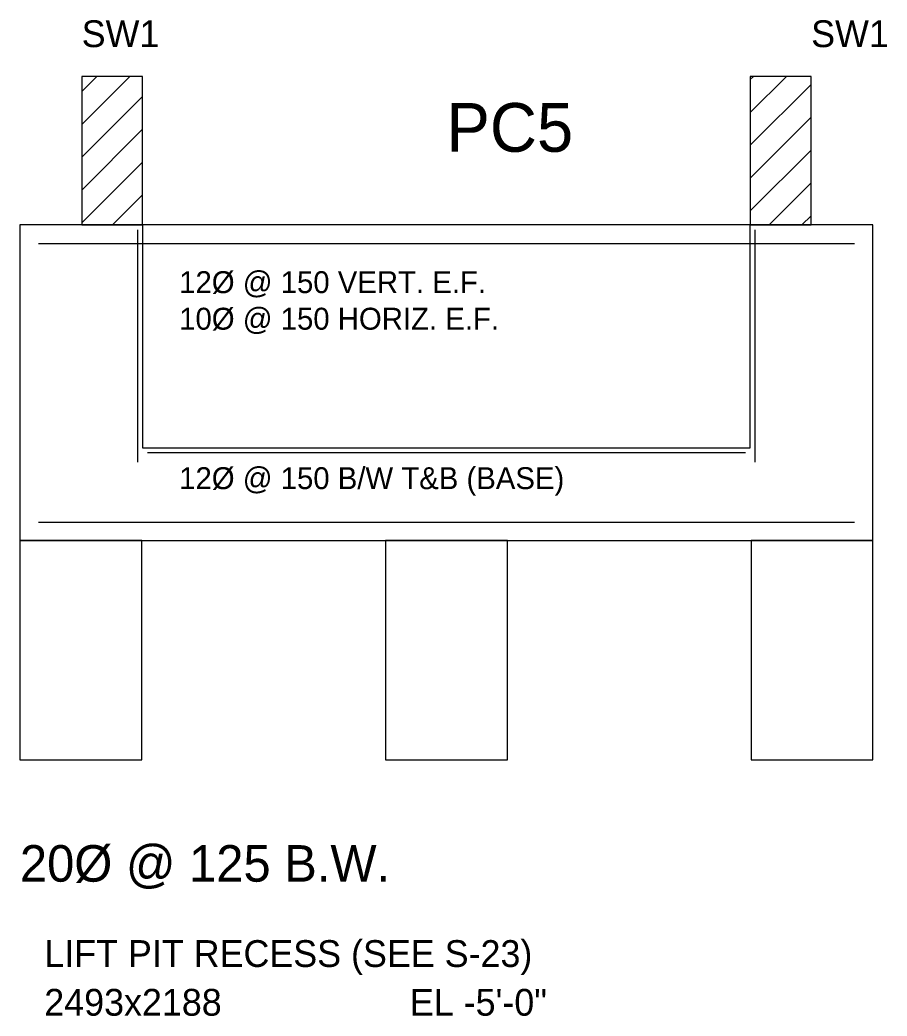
# Model space of a CAD drawing. Extents: x -3200 to 1422622, y -1410602 to 19050.
# Drawn here: x 1198250 to 1201808, y -203247 to -199159 of the extents above; entities that cross this region are included whole.
import ezdxf

# ---------------------------------------------------------------- set-up
doc = ezdxf.new("R2010")
doc.units = 0
for name, color, linetype, lineweight, plot in [('Foundation', 3, 'Continuous', 0, False), ('Hatch', 9, 'Continuous', 0, False), ('Rod-1', 6, 'Continuous', 0, False), ('Rod-2', 2, 'Continuous', 0, False), ('Text-1', 7, 'Continuous', 0, False), ('Text-2', 7, 'Continuous', 0, False), ('Wall', 1, 'Continuous', 0, False)]:
    doc.layers.add(name, color=color, linetype=linetype, lineweight=lineweight, plot=plot)

msp = doc.modelspace()

# ---------------------------------------------------------------- hatches: boundary and pattern name
at = {"layer": 'Hatch'}
h = msp.add_hatch(dxfattribs=at)
h.set_pattern_fill('ANSI31', color=256, scale=30)
h.paths.add_polyline_path([(1198503.4, -200000), (1198753.4, -200000), (1198753.4, -199390.4), (1198503.4, -199390.4)])
h = msp.add_hatch(dxfattribs=at)
h.set_pattern_fill('ANSI31', color=256, scale=30)
h.paths.add_polyline_path([(1201246.6, -200000), (1201496.6, -200000), (1201496.6, -199390.4), (1201246.6, -199390.4)])

# ---------------------------------------------------------------- linework, layer by layer
at = {"layer": 'Foundation'}
for points in [[(1198250, -201295.4), (1201750, -201295.4), (1201750, -200000), (1198250, -200000)], [(1198250, -202195.4), (1198750, -202195.4), (1198750, -201295.4), (1198250, -201295.4)], [(1198250, -202195.4), (1198750, -202195.4), (1198750, -201295.4), (1198250, -201295.4)], [(1198250, -202195.4), (1198750, -202195.4), (1198750, -201295.4), (1198250, -201295.4)], [(1199750, -202195.4), (1200250, -202195.4), (1200250, -201295.4), (1199750, -201295.4)], [(1199750, -202195.4), (1200250, -202195.4), (1200250, -201295.4), (1199750, -201295.4)], [(1199750, -202195.4), (1200250, -202195.4), (1200250, -201295.4), (1199750, -201295.4)], [(1201250, -202195.4), (1201750, -202195.4), (1201750, -201295.4), (1201250, -201295.4)], [(1201250, -202195.4), (1201750, -202195.4), (1201750, -201295.4), (1201250, -201295.4)], [(1201250, -202195.4), (1201750, -202195.4), (1201750, -201295.4), (1201250, -201295.4)]]:
    msp.add_lwpolyline(points, close=True, dxfattribs=at)
msp.add_lwpolyline([(1198753.4, -200000), (1198753.4, -200914.4), (1201246.6, -200914.4), (1201246.6, -200000)], dxfattribs=at)
at = {"layer": 'Rod-1'}
for p, q in [((1198733.4, -200974.4), (1198733.4, -200020)), ((1201266.6, -200974.4), (1201266.6, -200020)), ((1198326, -201219.4), (1201674, -201219.4))]:
    msp.add_line(p, q, dxfattribs=at)
at = {"layer": 'Rod-2'}
for p, q in [((1198326, -200076), (1201674, -200076)), ((1198773.4, -200934.4), (1201226.6, -200934.4))]:
    msp.add_line(p, q, dxfattribs=at)
at = {"layer": 'Wall'}
for points in [[(1198503.4, -200000), (1198753.4, -200000), (1198753.4, -199390.4), (1198503.4, -199390.4)], [(1201246.6, -200000), (1201496.6, -200000), (1201496.6, -199390.4), (1201246.6, -199390.4)]]:
    msp.add_lwpolyline(points, close=True, dxfattribs=at)

# ---------------------------------------------------------------- texts
at = {"layer": 'Text-1'}
for s, height, p in [('SW1', 110, (1198503.4, -199270.4)), ('SW1', 110, (1201496.6, -199270.4)), ('PC5', 200, (1200000, -199700))]:
    msp.add_text(s, height=height, dxfattribs=at).set_placement(p)
at = {"layer": 'Text-2'}
for s, height, p in [('12%%C @ 150 VERT. E.F.', 90, (1198903.4, -200280)), ('10%%C @ 150 HORIZ. E.F.', 90, (1198903.4, -200430)), ('12%%C @ 150 B/W T&B (BASE)', 90, (1198903.4, -201084.4)), ('20%%C @ 125 B.W.', 150, (1198250, -202695.4)), ('LIFT PIT RECESS (SEE S-23)', 110, (1198350, -203045.4)), ('2493x2188', 110, (1198350, -203245.4)), ('EL -5\'-0"', 110, (1199850, -203245.4))]:
    msp.add_text(s, height=height, dxfattribs=at).set_placement(p)

doc.saveas('drawing.dxf')
